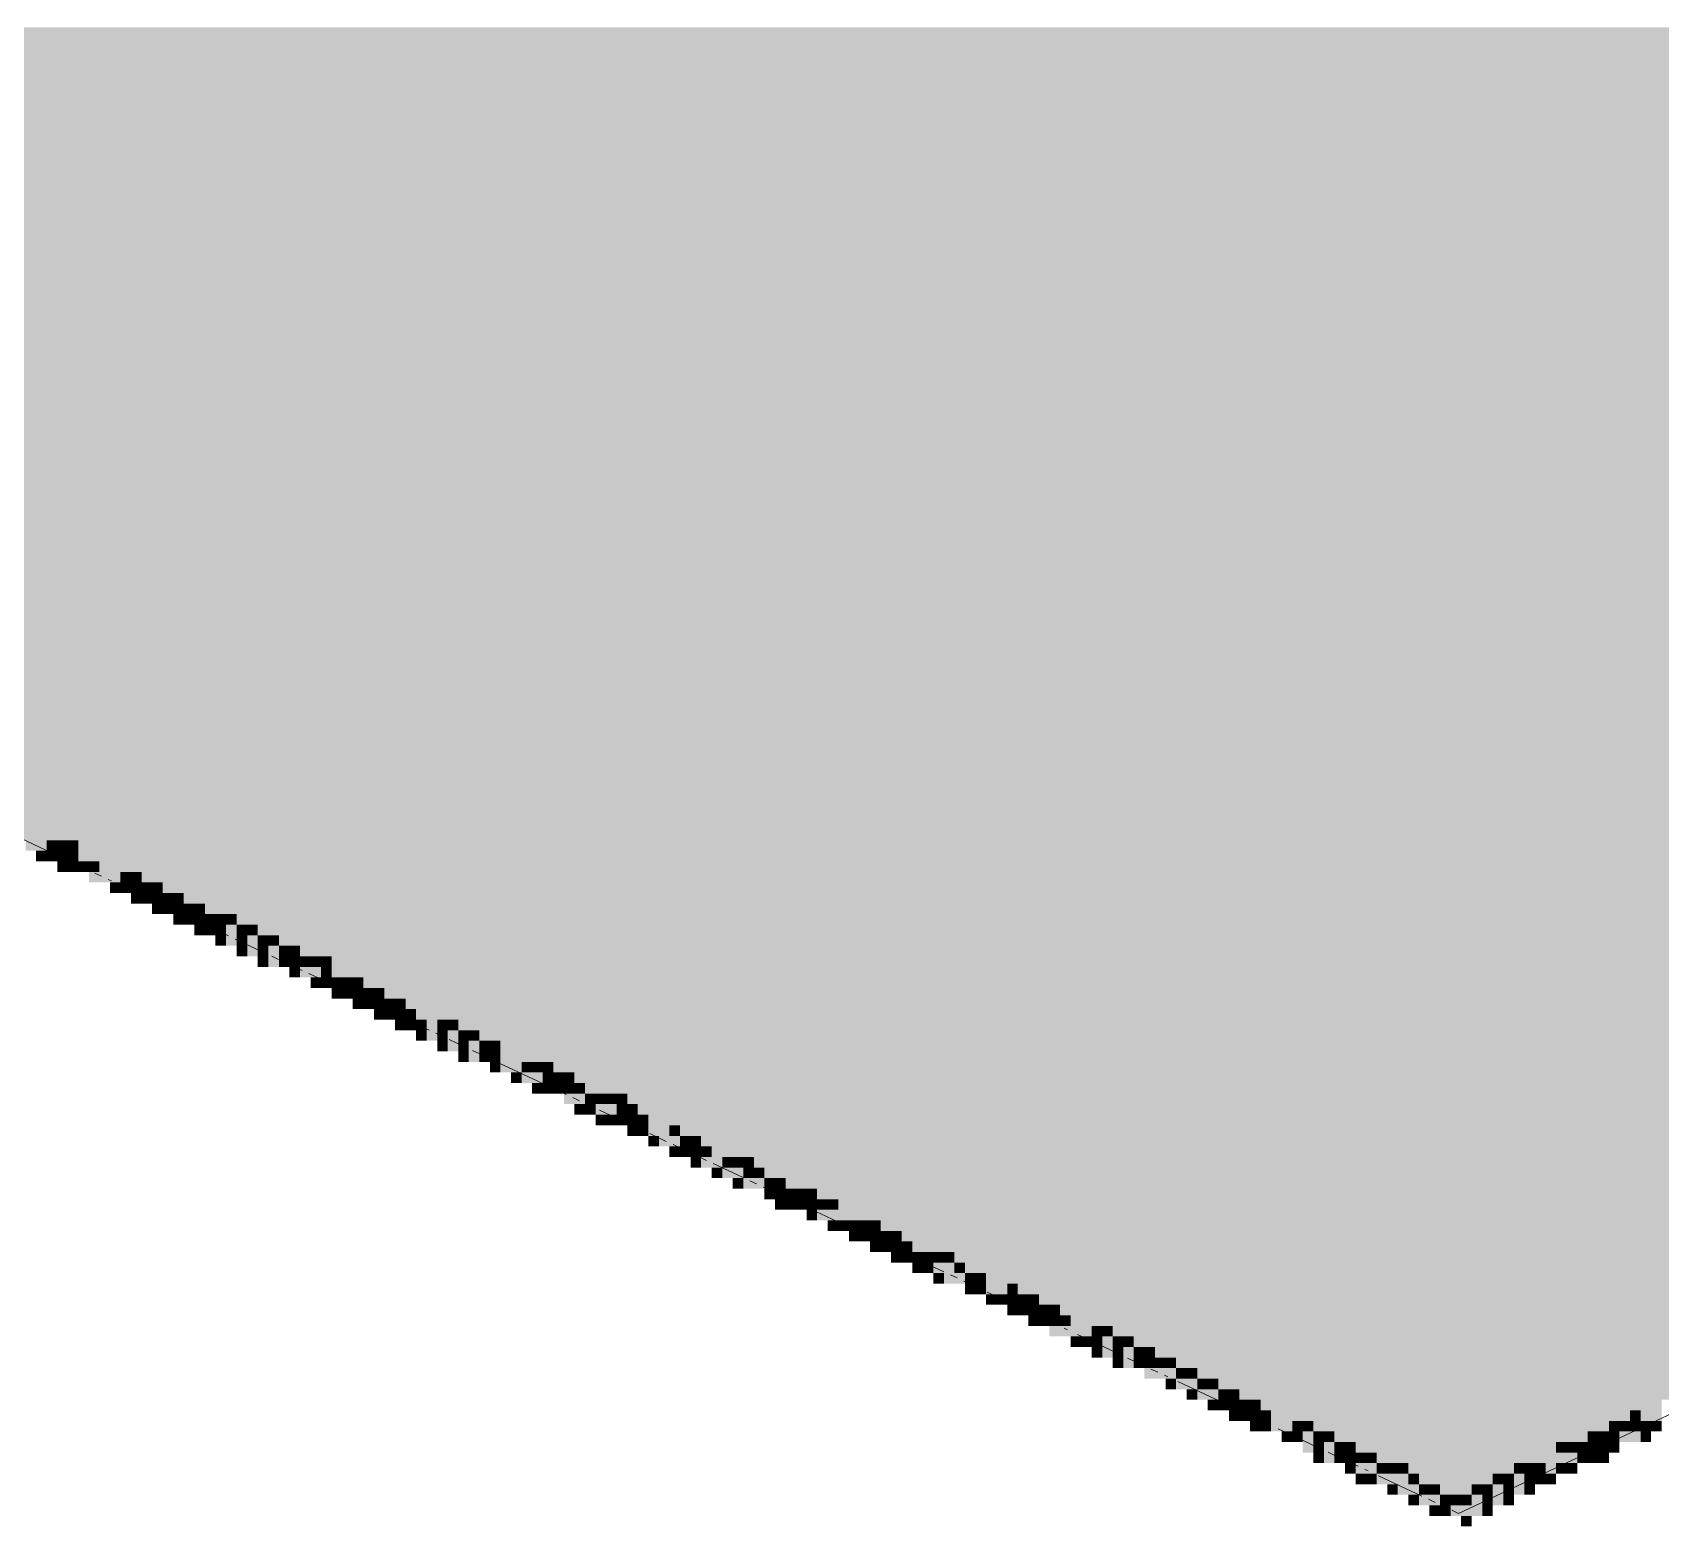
# Paper-space layout '03 3D Building and Roof' of a CAD drawing. Header units: millimetres. Extents: x 5 to 415, y 5 to 292.
# Drawn here: x 171.61 to 197.31, y 151.17 to 174.75 of the extents above; entities that cross this region are included whole.
import ezdxf

# ---------------------------------------------------------------- set-up
doc = ezdxf.new("R2010")
doc.units = ezdxf.units.MM
doc.layers.add('EXISTING', color=7, linetype='Continuous')
doc.layers.add('IMAGES', color=7, linetype='Continuous')

# ---------------------------------------------------------------- blocks, each defined once
blk = doc.blocks.new('SHEET_03')
at = {"layer": 'EXISTING', "color": 250, "lineweight": 9}
for p, q in [((194.123, 151.373), (222.46, 164.676)), ((171.434, 162.025), (171.909, 161.802)), ((172.014, 161.752), (172.12, 161.703)), ((172.225, 161.653), (172.489, 161.529)), ((172.594, 161.48), (172.7, 161.43)), ((172.806, 161.381), (172.858, 161.356)), ((173.017, 161.282), (173.491, 161.059)), ((173.597, 161.009), (173.703, 160.96)), ((173.808, 160.91), (173.914, 160.86)), ((174.019, 160.811), (174.072, 160.786)), ((174.177, 160.737), (174.283, 160.687)), ((174.388, 160.637), (174.705, 160.489)), ((174.811, 160.439), (175.286, 160.216)), ((175.391, 160.167), (175.497, 160.117)), ((175.602, 160.068), (175.655, 160.043)), ((175.76, 159.993), (175.866, 159.944)), ((175.971, 159.894), (176.288, 159.746)), ((176.394, 159.696), (176.868, 159.473)), ((176.974, 159.424), (177.08, 159.374)), ((177.185, 159.325), (177.238, 159.3)), ((177.343, 159.25), (177.449, 159.201)), ((177.554, 159.151), (177.871, 159.003)), ((177.977, 158.953), (178.082, 158.903)), ((178.188, 158.854), (178.451, 158.73)), ((178.557, 158.68), (178.663, 158.631)), ((178.768, 158.581), (178.821, 158.557)), ((178.979, 158.482), (179.665, 158.16)), ((179.771, 158.111), (180.034, 157.987)), ((180.14, 157.937), (180.245, 157.888)), ((180.351, 157.838), (180.404, 157.813)), ((180.562, 157.739), (181.248, 157.417)), ((181.354, 157.368), (181.617, 157.244)), ((181.723, 157.194), (181.828, 157.145)), ((181.934, 157.095), (181.987, 157.07)), ((182.145, 156.996), (182.251, 156.946)), ((182.356, 156.897), (182.831, 156.674)), ((182.937, 156.624), (183.042, 156.575)), ((183.148, 156.525), (183.2, 156.501)), ((183.306, 156.451), (183.411, 156.401)), ((183.517, 156.352), (184.414, 155.931)), ((184.52, 155.881), (184.625, 155.832)), ((184.731, 155.782), (184.783, 155.757)), ((184.889, 155.708), (184.994, 155.658)), ((185.1, 155.609), (185.997, 155.188)), ((186.102, 155.138), (186.208, 155.089)), ((186.314, 155.039), (186.366, 155.014)), ((186.525, 154.94), (186.577, 154.915)), ((186.683, 154.866), (187.211, 154.618)), ((187.316, 154.568), (187.58, 154.444)), ((187.685, 154.395), (187.791, 154.345)), ((187.897, 154.296), (187.949, 154.271)), ((188.108, 154.197), (188.794, 153.875)), ((188.899, 153.825), (189.163, 153.701)), ((189.268, 153.652), (189.374, 153.602)), ((189.479, 153.553), (189.532, 153.528)), ((189.691, 153.454), (190.377, 153.132)), ((190.482, 153.082), (190.588, 153.032)), ((190.693, 152.983), (190.746, 152.958)), ((190.851, 152.909), (190.957, 152.859)), ((191.062, 152.81), (191.115, 152.785)), ((191.274, 152.71), (191.959, 152.388)), ((192.065, 152.339), (192.171, 152.289)), ((192.276, 152.24), (192.329, 152.215)), ((192.434, 152.165), (192.54, 152.116)), ((192.645, 152.066), (192.698, 152.042)), ((192.857, 151.967), (193.542, 151.645)), ((193.648, 151.596), (193.754, 151.546)), ((193.859, 151.497), (193.912, 151.472)), ((194.017, 151.422), (194.123, 151.373))]:
    blk.add_line(p, q, dxfattribs=at)
at = {"layer": 'IMAGES', "color": 7}
for points in [[(144.839, 174.667), (200.329, 174.667), (144.839, 174.833), (200.329, 174.833)], [(145.172, 174.5), (200.829, 174.5), (145.172, 174.667), (200.829, 174.667)], [(145.672, 174.333), (201.162, 174.333), (145.672, 174.5), (201.162, 174.5)], [(146.006, 174.167), (201.329, 174.167), (146.006, 174.333), (201.329, 174.333)], [(146.339, 174), (201.828, 174), (146.339, 174.167), (201.828, 174.167)], [(146.672, 173.833), (202.162, 173.833), (146.672, 174), (202.162, 174)], [(147.005, 173.667), (202.495, 173.667), (147.005, 173.833), (202.495, 173.833)], [(147.505, 173.5), (202.828, 173.5), (147.505, 173.667), (202.828, 173.667)], [(147.838, 173.333), (203.162, 173.333), (147.838, 173.5), (203.162, 173.5)], [(148.172, 173.167), (203.661, 173.167), (148.172, 173.333), (203.661, 173.333)], [(148.505, 173), (203.995, 173), (148.505, 173.167), (203.995, 173.167)], [(148.838, 172.833), (204.328, 172.833), (148.838, 173), (204.328, 173)], [(149.172, 172.667), (204.661, 172.667), (149.172, 172.833), (204.661, 172.833)], [(149.505, 172.5), (204.994, 172.5), (149.505, 172.667), (204.994, 172.667)], [(149.838, 172.333), (205.328, 172.333), (149.838, 172.5), (205.328, 172.5)], [(150.338, 172.167), (205.828, 172.167), (150.338, 172.333), (205.828, 172.333)], [(150.671, 172), (206.161, 172), (150.671, 172.167), (206.161, 172.167)], [(151.005, 171.833), (206.328, 171.833), (151.005, 172), (206.328, 172)], [(151.338, 171.667), (206.827, 171.667), (151.338, 171.833), (206.827, 171.833)], [(151.671, 171.5), (207.161, 171.5), (151.671, 171.667), (207.161, 171.667)], [(152.004, 171.333), (207.494, 171.333), (152.004, 171.5), (207.494, 171.5)], [(152.504, 171.167), (207.827, 171.167), (152.504, 171.333), (207.827, 171.333)], [(152.838, 171), (208.161, 171), (152.838, 171.167), (208.161, 171.167)], [(153.004, 170.833), (208.494, 170.833), (153.004, 171), (208.494, 171)], [(153.504, 170.667), (208.994, 170.667), (153.504, 170.833), (208.994, 170.833)], [(153.837, 170.5), (209.327, 170.5), (153.837, 170.667), (209.327, 170.667)], [(154.171, 170.333), (209.66, 170.333), (154.171, 170.5), (209.66, 170.5)], [(154.504, 170.167), (209.827, 170.167), (154.504, 170.333), (209.827, 170.333)], [(155.004, 170), (210.327, 170), (155.004, 170.167), (210.327, 170.167)], [(155.17, 169.833), (210.66, 169.833), (155.17, 170), (210.66, 170)], [(155.504, 169.667), (211.16, 169.667), (155.504, 169.833), (211.16, 169.833)], [(156.004, 169.5), (211.327, 169.5), (156.004, 169.667), (211.327, 169.667)], [(156.337, 169.333), (211.66, 169.333), (156.337, 169.5), (211.66, 169.5)], [(156.67, 169.167), (212.16, 169.167), (156.67, 169.333), (212.16, 169.333)], [(157.003, 169), (212.493, 169), (157.003, 169.167), (212.493, 169.167)], [(157.337, 168.833), (212.826, 168.833), (157.337, 169), (212.826, 169)], [(157.67, 168.667), (213.16, 168.667), (157.67, 168.833), (213.16, 168.833)], [(158.17, 168.5), (213.493, 168.5), (158.17, 168.667), (213.493, 168.667)], [(158.337, 168.333), (213.826, 168.333), (158.337, 168.5), (213.826, 168.5)], [(158.836, 168.167), (214.326, 168.167), (158.836, 168.333), (214.326, 168.333)], [(159.17, 168), (214.659, 168), (159.17, 168.167), (214.659, 168.167)], [(159.503, 167.833), (214.826, 167.833), (159.503, 168), (214.826, 168)], [(160.003, 167.667), (215.326, 167.667), (160.003, 167.833), (215.326, 167.833)], [(160.17, 167.5), (215.659, 167.5), (160.17, 167.667), (215.659, 167.667)], [(160.503, 167.333), (216.159, 167.333), (160.503, 167.5), (216.159, 167.5)], [(161.003, 167.167), (216.326, 167.167), (161.003, 167.333), (216.326, 167.333)], [(161.336, 167), (216.659, 167), (161.336, 167.167), (216.659, 167.167)], [(161.669, 166.833), (216.992, 166.833), (161.669, 167), (216.992, 167)], [(162.003, 166.667), (217.492, 166.667), (162.003, 166.833), (217.492, 166.833)], [(162.336, 166.5), (217.825, 166.5), (162.336, 166.667), (217.825, 166.667)], [(162.669, 166.333), (218.159, 166.333), (162.669, 166.5), (218.159, 166.5)], [(163.002, 166.167), (218.492, 166.167), (163.002, 166.333), (218.492, 166.333)], [(163.502, 166), (218.992, 166), (163.502, 166.167), (218.992, 166.167)], [(163.669, 165.833), (219.325, 165.833), (163.669, 166), (219.325, 166)], [(164.169, 165.667), (219.658, 165.667), (164.169, 165.833), (219.658, 165.833)], [(164.502, 165.5), (219.825, 165.5), (164.502, 165.667), (219.825, 165.667)], [(165.002, 165.333), (220.325, 165.333), (165.002, 165.5), (220.325, 165.5)], [(165.169, 165.167), (220.658, 165.167), (165.169, 165.333), (220.658, 165.333)], [(165.502, 165), (220.992, 165), (165.502, 165.167), (220.992, 165.167)], [(166.002, 164.833), (221.325, 164.833), (166.002, 165), (221.325, 165)], [(166.335, 164.667), (221.658, 164.667), (166.335, 164.833), (221.658, 164.833)], [(166.502, 164.5), (221.491, 164.5), (166.502, 164.667), (221.491, 164.667)], [(166.835, 164.333), (221.491, 164.333), (166.835, 164.5), (221.491, 164.5)], [(167.335, 164.167), (220.992, 164.167), (167.335, 164.333), (220.992, 164.333)], [(167.668, 164), (220.658, 164), (167.668, 164.167), (220.658, 164.167)], [(168.001, 163.833), (220.325, 163.833), (168.001, 164), (220.325, 164)], [(168.335, 163.667), (219.992, 163.667), (168.335, 163.833), (219.992, 163.833)], [(168.668, 163.5), (219.492, 163.5), (168.668, 163.667), (219.492, 163.667)], [(169.168, 163.333), (219.159, 163.333), (169.168, 163.5), (219.159, 163.5)], [(169.501, 163.167), (218.825, 163.167), (169.501, 163.333), (218.825, 163.333)], [(169.668, 163), (218.325, 163), (169.668, 163.167), (218.325, 163.167)], [(170.168, 162.833), (218.325, 162.833), (170.168, 163), (218.325, 163)], [(170.501, 162.667), (217.825, 162.667), (170.501, 162.833), (217.825, 162.833)], [(170.834, 162.5), (217.492, 162.5), (170.834, 162.667), (217.492, 162.667)], [(171.167, 162.333), (217.159, 162.333), (171.167, 162.5), (217.159, 162.5)], [(171.334, 162.167), (171.667, 162.167), (171.334, 162.333), (171.667, 162.333)], [(171.334, 162), (171.667, 162), (171.334, 162.167), (171.667, 162.167)], [(171.667, 162.167), (216.659, 162.167), (171.667, 162.333), (216.659, 162.333)], [(171.667, 162), (172.001, 162), (171.667, 162.167), (172.001, 162.167)], [(172.001, 162), (216.326, 162), (172.001, 162.167), (216.326, 162.167)], [(171.501, 161.833), (171.834, 161.833), (171.501, 162), (171.834, 162)], [(171.834, 161.833), (172.001, 161.833), (171.834, 162), (172.001, 162)], [(172.001, 161.833), (172.167, 161.833), (172.001, 162), (172.167, 162)], [(172.167, 161.833), (172.334, 161.833), (172.167, 162), (172.334, 162)], [(172.334, 161.833), (215.992, 161.833), (172.334, 162), (215.992, 162)], [(171.667, 161.667), (171.834, 161.667), (171.667, 161.833), (171.834, 161.833)], [(171.834, 161.667), (172.001, 161.667), (171.834, 161.833), (172.001, 161.833)], [(172.001, 161.667), (172.167, 161.667), (172.001, 161.833), (172.167, 161.833)], [(172.001, 161.5), (172.167, 161.5), (172.001, 161.667), (172.167, 161.667)], [(172.167, 161.667), (172.334, 161.667), (172.167, 161.833), (172.334, 161.833)], [(172.167, 161.5), (172.334, 161.5), (172.167, 161.667), (172.334, 161.667)], [(172.334, 161.667), (172.667, 161.667), (172.334, 161.833), (172.667, 161.833)], [(172.334, 161.5), (172.501, 161.5), (172.334, 161.667), (172.501, 161.667)], [(172.501, 161.5), (172.667, 161.5), (172.501, 161.667), (172.667, 161.667)], [(172.667, 161.667), (215.659, 161.667), (172.667, 161.833), (215.659, 161.833)], [(172.667, 161.5), (173, 161.5), (172.667, 161.667), (173, 161.667)], [(173, 161.5), (215.159, 161.5), (173, 161.667), (215.159, 161.667)], [(172.501, 161.333), (173, 161.333), (172.501, 161.5), (173, 161.5)], [(173, 161.333), (173.167, 161.333), (173, 161.5), (173.167, 161.5)], [(173.167, 161.333), (173.334, 161.333), (173.167, 161.5), (173.334, 161.5)], [(173.334, 161.333), (214.826, 161.333), (173.334, 161.5), (214.826, 161.5)], [(172.834, 161.167), (173, 161.167), (172.834, 161.333), (173, 161.333)], [(173, 161.167), (173.167, 161.167), (173, 161.333), (173.167, 161.333)], [(173.167, 161.167), (173.334, 161.167), (173.167, 161.333), (173.334, 161.333)], [(173.167, 161), (173.334, 161), (173.167, 161.167), (173.334, 161.167)], [(173.334, 161.167), (173.5, 161.167), (173.334, 161.333), (173.5, 161.333)], [(173.334, 161), (173.5, 161), (173.334, 161.167), (173.5, 161.167)], [(173.5, 161.167), (173.667, 161.167), (173.5, 161.333), (173.667, 161.333)], [(173.5, 161), (173.667, 161), (173.5, 161.167), (173.667, 161.167)], [(173.667, 161.167), (214.659, 161.167), (173.667, 161.333), (214.659, 161.333)], [(173.667, 161), (173.834, 161), (173.667, 161.167), (173.834, 161.167)], [(173.834, 161), (174, 161), (173.834, 161.167), (174, 161.167)], [(174, 161), (214.159, 161), (174, 161.167), (214.159, 161.167)], [(173.5, 160.833), (173.667, 160.833), (173.5, 161), (173.667, 161)], [(173.667, 160.833), (173.834, 160.833), (173.667, 161), (173.834, 161)], [(173.834, 160.833), (174, 160.833), (173.834, 161), (174, 161)], [(174, 160.833), (174.167, 160.833), (174, 161), (174.167, 161)], [(174.167, 160.833), (174.334, 160.833), (174.167, 161), (174.334, 161)], [(174.334, 160.833), (213.993, 160.833), (174.334, 161), (213.993, 161)], [(173.834, 160.667), (174, 160.667), (173.834, 160.833), (174, 160.833)], [(174, 160.667), (174.167, 160.667), (174, 160.833), (174.167, 160.833)], [(174.167, 160.667), (174.334, 160.667), (174.167, 160.833), (174.334, 160.833)], [(174.167, 160.5), (174.334, 160.5), (174.167, 160.667), (174.334, 160.667)], [(174.334, 160.667), (174.5, 160.667), (174.334, 160.833), (174.5, 160.833)], [(174.334, 160.5), (174.5, 160.5), (174.334, 160.667), (174.5, 160.667)], [(174.5, 160.667), (174.667, 160.667), (174.5, 160.833), (174.667, 160.833)], [(174.5, 160.5), (174.667, 160.5), (174.5, 160.667), (174.667, 160.667)], [(174.667, 160.667), (174.833, 160.667), (174.667, 160.833), (174.833, 160.833)], [(174.667, 160.333), (174.833, 160.333), (174.667, 160.667), (174.833, 160.667)], [(174.833, 160.667), (213.493, 160.667), (174.833, 160.833), (213.493, 160.833)], [(174.833, 160.5), (175, 160.5), (174.833, 160.667), (175, 160.667)], [(175, 160.5), (175.167, 160.5), (175, 160.667), (175.167, 160.667)], [(175.167, 160.5), (213.16, 160.5), (175.167, 160.667), (213.16, 160.667)], [(174.5, 160.333), (174.667, 160.333), (174.5, 160.5), (174.667, 160.5)], [(174.833, 160.333), (175, 160.333), (174.833, 160.5), (175, 160.5)], [(175, 160.167), (175.167, 160.167), (175, 160.5), (175.167, 160.5)], [(175.167, 160.333), (175.333, 160.333), (175.167, 160.5), (175.333, 160.5)], [(175.333, 160.333), (175.5, 160.333), (175.333, 160.5), (175.5, 160.5)], [(175.5, 160.333), (212.826, 160.333), (175.5, 160.5), (212.826, 160.5)], [(174.833, 160.167), (175, 160.167), (174.833, 160.333), (175, 160.333)], [(175.167, 160.167), (175.333, 160.167), (175.167, 160.333), (175.333, 160.333)], [(175.167, 160), (175.333, 160), (175.167, 160.167), (175.333, 160.167)], [(175.333, 160), (175.5, 160), (175.333, 160.333), (175.5, 160.333)], [(175.5, 160.167), (175.667, 160.167), (175.5, 160.333), (175.667, 160.333)], [(175.5, 160), (175.667, 160), (175.5, 160.167), (175.667, 160.167)], [(175.667, 160.167), (175.833, 160.167), (175.667, 160.333), (175.833, 160.333)], [(175.667, 160), (175.833, 160), (175.667, 160.167), (175.833, 160.167)], [(175.833, 160.167), (212.493, 160.167), (175.833, 160.333), (212.493, 160.333)], [(175.833, 160), (176, 160), (175.833, 160.167), (176, 160.167)], [(176, 160), (176.167, 160), (176, 160.167), (176.167, 160.167)], [(176.167, 160), (176.333, 160), (176.167, 160.167), (176.333, 160.167)], [(176.333, 160), (211.993, 160), (176.333, 160.167), (211.993, 160.167)], [(175.667, 159.833), (175.833, 159.833), (175.667, 160), (175.833, 160)], [(175.833, 159.833), (176.167, 159.833), (175.833, 160), (176.167, 160)], [(176.167, 159.833), (176.333, 159.833), (176.167, 160), (176.333, 160)], [(176.333, 159.833), (176.666, 159.833), (176.333, 160), (176.666, 160)], [(176.666, 159.833), (211.66, 159.833), (176.666, 160), (211.66, 160)], [(176, 159.667), (176.167, 159.667), (176, 159.833), (176.167, 159.833)], [(176.167, 159.667), (176.333, 159.667), (176.167, 159.833), (176.333, 159.833)], [(176.333, 159.667), (176.5, 159.667), (176.333, 159.833), (176.5, 159.833)], [(176.333, 159.5), (176.5, 159.5), (176.333, 159.667), (176.5, 159.667)], [(176.5, 159.667), (176.666, 159.667), (176.5, 159.833), (176.666, 159.833)], [(176.5, 159.5), (176.666, 159.5), (176.5, 159.667), (176.666, 159.667)], [(176.666, 159.667), (176.833, 159.667), (176.666, 159.833), (176.833, 159.833)], [(176.666, 159.5), (176.833, 159.5), (176.666, 159.667), (176.833, 159.667)], [(176.833, 159.667), (211.493, 159.667), (176.833, 159.833), (211.493, 159.833)], [(176.833, 159.5), (177, 159.5), (176.833, 159.667), (177, 159.667)], [(177, 159.5), (177.166, 159.5), (177, 159.667), (177.166, 159.667)], [(177.166, 159.5), (210.993, 159.5), (177.166, 159.667), (210.993, 159.667)], [(176.666, 159.333), (176.833, 159.333), (176.666, 159.5), (176.833, 159.5)], [(176.833, 159.333), (177, 159.333), (176.833, 159.5), (177, 159.5)], [(177, 159.333), (177.166, 159.333), (177, 159.5), (177.166, 159.5)], [(177, 159.167), (177.166, 159.167), (177, 159.333), (177.166, 159.333)], [(177.166, 159.333), (177.333, 159.333), (177.166, 159.5), (177.333, 159.5)], [(177.166, 159.167), (177.333, 159.167), (177.166, 159.333), (177.333, 159.333)], [(177.333, 159.333), (177.5, 159.333), (177.333, 159.5), (177.5, 159.5)], [(177.333, 159.167), (177.5, 159.167), (177.333, 159.333), (177.5, 159.333)], [(177.5, 159.333), (210.66, 159.333), (177.5, 159.5), (210.66, 159.5)], [(177.5, 159.167), (177.666, 159.167), (177.5, 159.333), (177.666, 159.333)], [(177.666, 159.167), (178, 159.167), (177.666, 159.333), (178, 159.333)], [(178, 159.167), (210.327, 159.167), (178, 159.333), (210.327, 159.333)], [(177.333, 159), (177.5, 159), (177.333, 159.167), (177.5, 159.167)], [(177.5, 159), (177.666, 159), (177.5, 159.167), (177.666, 159.167)], [(177.666, 159), (177.833, 159), (177.666, 159.167), (177.833, 159.167)], [(177.833, 158.833), (178, 158.833), (177.833, 159.167), (178, 159.167)], [(178, 159), (178.166, 159), (178, 159.167), (178.166, 159.167)], [(178.166, 159), (178.333, 159), (178.166, 159.167), (178.333, 159.167)], [(178.333, 159), (209.994, 159), (178.333, 159.167), (209.994, 159.167)], [(177.666, 158.833), (177.833, 158.833), (177.666, 159), (177.833, 159)], [(178, 158.833), (178.166, 158.833), (178, 159), (178.166, 159)], [(178, 158.667), (178.166, 158.667), (178, 158.833), (178.166, 158.833)], [(178.166, 158.667), (178.333, 158.667), (178.166, 159), (178.333, 159)], [(178.333, 158.833), (178.499, 158.833), (178.333, 159), (178.499, 159)], [(178.333, 158.667), (178.499, 158.667), (178.333, 158.833), (178.499, 158.833)], [(178.499, 158.833), (178.666, 158.833), (178.499, 159), (178.666, 159)], [(178.499, 158.5), (178.666, 158.5), (178.499, 158.833), (178.666, 158.833)], [(178.666, 158.833), (209.66, 158.833), (178.666, 159), (209.66, 159)], [(178.666, 158.667), (178.833, 158.667), (178.666, 158.833), (178.833, 158.833)], [(178.833, 158.667), (178.999, 158.667), (178.833, 158.833), (178.999, 158.833)], [(178.999, 158.667), (209.327, 158.667), (178.999, 158.833), (209.327, 158.833)], [(178.333, 158.5), (178.499, 158.5), (178.333, 158.667), (178.499, 158.667)], [(178.666, 158.5), (178.833, 158.5), (178.666, 158.667), (178.833, 158.667)], [(178.833, 158.5), (178.999, 158.5), (178.833, 158.667), (178.999, 158.667)], [(178.999, 158.5), (179.499, 158.5), (178.999, 158.667), (179.499, 158.667)], [(179.499, 158.5), (208.827, 158.5), (179.499, 158.667), (208.827, 158.667)], [(178.833, 158.333), (178.999, 158.333), (178.833, 158.5), (178.999, 158.5)], [(178.999, 158.333), (179.333, 158.333), (178.999, 158.5), (179.333, 158.5)], [(179.166, 158.167), (179.333, 158.167), (179.166, 158.333), (179.333, 158.333)], [(179.333, 158.333), (179.499, 158.333), (179.333, 158.5), (179.499, 158.5)], [(179.333, 158.167), (179.666, 158.167), (179.333, 158.333), (179.666, 158.333)], [(179.499, 158.333), (179.666, 158.333), (179.499, 158.5), (179.666, 158.5)], [(179.666, 158.333), (179.833, 158.333), (179.666, 158.5), (179.833, 158.5)], [(179.666, 158.167), (179.833, 158.167), (179.666, 158.333), (179.833, 158.333)], [(179.833, 158.333), (208.494, 158.333), (179.833, 158.5), (208.494, 158.5)], [(179.833, 158.167), (179.999, 158.167), (179.833, 158.333), (179.999, 158.333)], [(179.999, 158.167), (180.166, 158.167), (179.999, 158.333), (180.166, 158.333)], [(180.166, 158.167), (208.161, 158.167), (180.166, 158.333), (208.161, 158.333)], [(179.499, 158), (179.666, 158), (179.499, 158.167), (179.666, 158.167)], [(179.666, 158), (179.833, 158), (179.666, 158.167), (179.833, 158.167)], [(179.833, 158), (179.999, 158), (179.833, 158.167), (179.999, 158.167)], [(179.999, 158), (180.166, 158), (179.999, 158.167), (180.166, 158.167)], [(180.166, 158), (180.332, 158), (180.166, 158.167), (180.332, 158.167)], [(180.332, 158), (207.827, 158), (180.332, 158.167), (207.827, 158.167)], [(179.999, 157.833), (180.332, 157.833), (179.999, 158), (180.332, 158)], [(180.166, 157.667), (180.332, 157.667), (180.166, 157.833), (180.332, 157.833)], [(180.332, 157.833), (180.499, 157.833), (180.332, 158), (180.499, 158)], [(180.332, 157.667), (180.499, 157.667), (180.332, 157.833), (180.499, 157.833)], [(180.499, 157.833), (180.666, 157.833), (180.499, 158), (180.666, 158)], [(180.499, 157.667), (180.832, 157.667), (180.499, 157.833), (180.832, 157.833)], [(180.666, 157.833), (180.832, 157.833), (180.666, 158), (180.832, 158)], [(180.832, 157.833), (180.999, 157.833), (180.832, 158), (180.999, 158)], [(180.832, 157.667), (180.999, 157.667), (180.832, 157.833), (180.999, 157.833)], [(180.999, 157.833), (207.494, 157.833), (180.999, 158), (207.494, 158)], [(180.999, 157.667), (181.166, 157.667), (180.999, 157.833), (181.166, 157.833)], [(181.166, 157.667), (207.161, 157.667), (181.166, 157.833), (207.161, 157.833)], [(180.499, 157.5), (180.666, 157.5), (180.499, 157.667), (180.666, 157.667)], [(180.666, 157.5), (180.832, 157.5), (180.666, 157.667), (180.832, 157.667)], [(180.832, 157.5), (180.999, 157.5), (180.832, 157.667), (180.999, 157.667)], [(180.999, 157.5), (181.166, 157.5), (180.999, 157.667), (181.166, 157.667)], [(181.166, 157.5), (181.332, 157.5), (181.166, 157.667), (181.332, 157.667)], [(181.332, 157.5), (181.666, 157.5), (181.332, 157.667), (181.666, 157.667)], [(181.666, 157.5), (206.827, 157.5), (181.666, 157.667), (206.827, 157.667)], [(180.999, 157.333), (181.166, 157.333), (180.999, 157.5), (181.166, 157.5)], [(181.166, 157.333), (181.332, 157.333), (181.166, 157.5), (181.332, 157.5)], [(181.332, 157.333), (181.666, 157.333), (181.332, 157.5), (181.666, 157.5)], [(181.332, 157.167), (181.499, 157.167), (181.332, 157.333), (181.499, 157.333)], [(181.499, 157.167), (181.832, 157.167), (181.499, 157.333), (181.832, 157.333)], [(181.666, 157.333), (181.832, 157.333), (181.666, 157.5), (181.832, 157.5)], [(181.832, 157.333), (206.494, 157.333), (181.832, 157.5), (206.494, 157.5)], [(181.832, 157.167), (181.999, 157.167), (181.832, 157.333), (181.999, 157.333)], [(181.999, 157.167), (182.165, 157.167), (181.999, 157.333), (182.165, 157.333)], [(182.165, 157.167), (206.161, 157.167), (182.165, 157.333), (206.161, 157.333)], [(181.666, 157), (181.832, 157), (181.666, 157.167), (181.832, 157.167)], [(181.832, 157), (181.999, 157), (181.832, 157.167), (181.999, 157.167)], [(181.999, 157), (182.165, 157), (181.999, 157.167), (182.165, 157.167)], [(182.165, 157), (182.332, 157), (182.165, 157.167), (182.332, 157.167)], [(182.332, 157), (182.665, 157), (182.332, 157.167), (182.665, 157.167)], [(182.665, 157), (205.661, 157), (182.665, 157.167), (205.661, 157.167)], [(181.999, 156.833), (182.165, 156.833), (181.999, 157), (182.165, 157)], [(182.165, 156.833), (182.499, 156.833), (182.165, 157), (182.499, 157)], [(182.332, 156.667), (182.499, 156.667), (182.332, 156.833), (182.499, 156.833)], [(182.499, 156.833), (182.665, 156.833), (182.499, 157), (182.665, 157)], [(182.499, 156.667), (182.832, 156.667), (182.499, 156.833), (182.832, 156.833)], [(182.665, 156.833), (182.832, 156.833), (182.665, 157), (182.832, 157)], [(182.832, 156.833), (182.999, 156.833), (182.832, 157), (182.999, 157)], [(182.832, 156.667), (182.999, 156.667), (182.832, 156.833), (182.999, 156.833)], [(182.999, 156.833), (205.328, 156.833), (182.999, 157), (205.328, 157)], [(182.999, 156.667), (183.165, 156.667), (182.999, 156.833), (183.165, 156.833)], [(183.165, 156.667), (204.994, 156.667), (183.165, 156.833), (204.994, 156.833)], [(182.665, 156.5), (182.832, 156.5), (182.665, 156.667), (182.832, 156.667)], [(182.832, 156.5), (183.165, 156.5), (182.832, 156.667), (183.165, 156.667)], [(183.165, 156.5), (183.332, 156.5), (183.165, 156.667), (183.332, 156.667)], [(183.332, 156.5), (183.499, 156.5), (183.332, 156.667), (183.499, 156.667)], [(183.499, 156.5), (204.661, 156.5), (183.499, 156.667), (204.661, 156.667)], [(183.165, 156.333), (183.332, 156.333), (183.165, 156.5), (183.332, 156.5)], [(183.332, 156.333), (183.499, 156.333), (183.332, 156.5), (183.499, 156.5)], [(183.332, 156.167), (183.499, 156.167), (183.332, 156.333), (183.499, 156.333)], [(183.499, 156.333), (183.665, 156.333), (183.499, 156.5), (183.665, 156.5)], [(183.499, 156.167), (183.665, 156.167), (183.499, 156.333), (183.665, 156.333)], [(183.665, 156.333), (183.832, 156.333), (183.665, 156.5), (183.832, 156.5)], [(183.665, 156.167), (183.832, 156.167), (183.665, 156.333), (183.832, 156.333)], [(183.832, 156.333), (183.998, 156.333), (183.832, 156.5), (183.998, 156.5)], [(183.832, 156.167), (183.998, 156.167), (183.832, 156.333), (183.998, 156.333)], [(183.998, 156.333), (204.328, 156.333), (183.998, 156.5), (204.328, 156.5)], [(183.998, 156.167), (184.165, 156.167), (183.998, 156.333), (184.165, 156.333)], [(184.165, 156.167), (184.332, 156.167), (184.165, 156.333), (184.332, 156.333)], [(184.332, 156.167), (203.828, 156.167), (184.332, 156.333), (203.828, 156.333)], [(183.832, 156), (183.998, 156), (183.832, 156.167), (183.998, 156.167)], [(183.998, 156), (184.332, 156), (183.998, 156.167), (184.332, 156.167)], [(184.165, 155.833), (184.332, 155.833), (184.165, 156), (184.332, 156)], [(184.332, 156), (184.665, 156), (184.332, 156.167), (184.665, 156.167)], [(184.332, 155.833), (184.498, 155.833), (184.332, 156), (184.498, 156)], [(184.498, 155.833), (184.665, 155.833), (184.498, 156), (184.665, 156)], [(184.665, 156), (203.495, 156), (184.665, 156.167), (203.495, 156.167)], [(184.665, 155.833), (184.832, 155.833), (184.665, 156), (184.832, 156)], [(184.832, 155.833), (184.998, 155.833), (184.832, 156), (184.998, 156)], [(184.998, 155.833), (203.328, 155.833), (184.998, 156), (203.328, 156)], [(184.498, 155.667), (184.665, 155.667), (184.498, 155.833), (184.665, 155.833)], [(184.665, 155.667), (184.832, 155.667), (184.665, 155.833), (184.832, 155.833)], [(184.832, 155.667), (184.998, 155.667), (184.832, 155.833), (184.998, 155.833)], [(184.998, 155.667), (185.165, 155.667), (184.998, 155.833), (185.165, 155.833)], [(185.165, 155.667), (185.331, 155.667), (185.165, 155.833), (185.331, 155.833)], [(185.331, 155.667), (203.328, 155.667), (185.331, 155.833), (203.328, 155.833)], [(184.832, 155.5), (184.998, 155.5), (184.832, 155.667), (184.998, 155.667)], [(184.998, 155.5), (185.165, 155.5), (184.998, 155.667), (185.165, 155.667)], [(185.165, 155.5), (185.331, 155.5), (185.165, 155.667), (185.331, 155.667)], [(185.165, 155.333), (185.331, 155.333), (185.165, 155.5), (185.331, 155.5)], [(185.331, 155.5), (185.498, 155.5), (185.331, 155.667), (185.498, 155.667)], [(185.331, 155.333), (185.498, 155.333), (185.331, 155.5), (185.498, 155.5)], [(185.498, 155.5), (185.831, 155.5), (185.498, 155.667), (185.831, 155.667)], [(185.498, 155.333), (185.665, 155.333), (185.498, 155.5), (185.665, 155.5)], [(185.665, 155.333), (185.831, 155.333), (185.665, 155.5), (185.831, 155.5)], [(185.831, 155.5), (202.495, 155.5), (185.831, 155.667), (202.495, 155.667)], [(185.831, 155.333), (185.998, 155.333), (185.831, 155.5), (185.998, 155.5)], [(185.998, 155.333), (186.165, 155.333), (185.998, 155.5), (186.165, 155.5)], [(186.165, 155.333), (202.162, 155.333), (186.165, 155.5), (202.162, 155.5)], [(185.498, 155.167), (185.665, 155.167), (185.498, 155.333), (185.665, 155.333)], [(185.665, 155.167), (185.831, 155.167), (185.665, 155.333), (185.831, 155.333)], [(185.831, 155.167), (186.165, 155.167), (185.831, 155.333), (186.165, 155.333)], [(186.165, 155.167), (186.331, 155.167), (186.165, 155.333), (186.331, 155.333)], [(186.331, 155.167), (201.995, 155.167), (186.331, 155.333), (201.995, 155.333)], [(185.831, 155), (185.998, 155), (185.831, 155.167), (185.998, 155.167)], [(185.998, 155), (186.331, 155), (185.998, 155.167), (186.331, 155.167)], [(186.331, 155), (186.498, 155), (186.331, 155.167), (186.498, 155.167)], [(186.331, 154.833), (186.498, 154.833), (186.331, 155), (186.498, 155)], [(186.498, 155), (186.665, 155), (186.498, 155.167), (186.665, 155.167)], [(186.498, 154.833), (186.665, 154.833), (186.498, 155), (186.665, 155)], [(186.665, 155), (201.495, 155), (186.665, 155.167), (201.495, 155.167)], [(186.665, 154.833), (186.998, 154.833), (186.665, 155), (186.998, 155)], [(186.998, 154.833), (187.164, 154.833), (186.998, 155), (187.164, 155)], [(187.164, 154.833), (201.162, 154.833), (187.164, 155), (201.162, 155)], [(186.665, 154.667), (186.831, 154.667), (186.665, 154.833), (186.831, 154.833)], [(186.831, 154.667), (186.998, 154.667), (186.831, 154.833), (186.998, 154.833)], [(186.998, 154.667), (187.164, 154.667), (186.998, 154.833), (187.164, 154.833)], [(187.164, 154.667), (187.331, 154.667), (187.164, 154.833), (187.331, 154.833)], [(187.331, 154.667), (187.498, 154.667), (187.331, 154.833), (187.498, 154.833)], [(187.498, 154.667), (200.662, 154.667), (187.498, 154.833), (200.662, 154.833)], [(186.998, 154.5), (187.164, 154.5), (186.998, 154.667), (187.164, 154.667)], [(187.164, 154.5), (187.331, 154.5), (187.164, 154.667), (187.331, 154.667)], [(187.331, 154.5), (187.498, 154.5), (187.331, 154.667), (187.498, 154.667)], [(187.331, 154.333), (187.498, 154.333), (187.331, 154.5), (187.498, 154.5)], [(187.498, 154.5), (187.664, 154.5), (187.498, 154.667), (187.664, 154.667)], [(187.498, 154.333), (187.664, 154.333), (187.498, 154.5), (187.664, 154.5)], [(187.664, 154.5), (187.831, 154.5), (187.664, 154.667), (187.831, 154.667)], [(187.664, 154.333), (187.831, 154.333), (187.664, 154.5), (187.831, 154.5)], [(187.831, 154.5), (200.495, 154.5), (187.831, 154.667), (200.495, 154.667)], [(187.831, 154.333), (187.998, 154.333), (187.831, 154.5), (187.998, 154.5)], [(187.998, 154.333), (188.331, 154.333), (187.998, 154.5), (188.331, 154.5)], [(188.331, 154.333), (199.995, 154.333), (188.331, 154.5), (199.995, 154.5)], [(187.664, 154.167), (187.998, 154.167), (187.664, 154.333), (187.998, 154.333)], [(187.998, 154.167), (188.331, 154.167), (187.998, 154.333), (188.331, 154.333)], [(188.331, 154.167), (188.498, 154.167), (188.331, 154.333), (188.498, 154.333)], [(188.498, 154.167), (188.664, 154.167), (188.498, 154.333), (188.664, 154.333)], [(188.664, 154.167), (199.995, 154.167), (188.664, 154.333), (199.995, 154.333)], [(187.998, 154), (188.164, 154), (187.998, 154.167), (188.164, 154.167)], [(188.164, 154), (188.331, 154), (188.164, 154.167), (188.331, 154.167)], [(188.331, 154), (188.498, 154), (188.331, 154.167), (188.498, 154.167)], [(188.331, 153.833), (188.498, 153.833), (188.331, 154), (188.498, 154)], [(188.498, 153.833), (188.664, 153.833), (188.498, 154.167), (188.664, 154.167)], [(188.664, 154), (188.831, 154), (188.664, 154.167), (188.831, 154.167)], [(188.664, 153.833), (188.831, 153.833), (188.664, 154), (188.831, 154)], [(188.831, 154), (188.997, 154), (188.831, 154.167), (188.997, 154.167)], [(188.831, 153.667), (188.997, 153.667), (188.831, 154), (188.997, 154)], [(188.997, 154), (199.329, 154), (188.997, 154.167), (199.329, 154.167)], [(188.997, 153.833), (189.164, 153.833), (188.997, 154), (189.164, 154)], [(189.164, 153.833), (189.331, 153.833), (189.164, 154), (189.331, 154)], [(189.331, 153.833), (198.996, 153.833), (189.331, 154), (198.996, 154)], [(188.664, 153.667), (188.831, 153.667), (188.664, 153.833), (188.831, 153.833)], [(188.997, 153.667), (189.164, 153.667), (188.997, 153.833), (189.164, 153.833)], [(189.164, 153.667), (189.331, 153.667), (189.164, 153.833), (189.331, 153.833)], [(189.331, 153.667), (189.497, 153.667), (189.331, 153.833), (189.497, 153.833)], [(189.497, 153.667), (189.664, 153.667), (189.497, 153.833), (189.664, 153.833)], [(189.664, 153.667), (198.662, 153.667), (189.664, 153.833), (198.662, 153.833)], [(189.164, 153.5), (189.664, 153.5), (189.164, 153.667), (189.664, 153.667)], [(189.497, 153.333), (189.664, 153.333), (189.497, 153.5), (189.664, 153.5)], [(189.664, 153.5), (189.831, 153.5), (189.664, 153.667), (189.831, 153.667)], [(189.664, 153.333), (189.997, 153.333), (189.664, 153.5), (189.997, 153.5)], [(189.831, 153.5), (189.997, 153.5), (189.831, 153.667), (189.997, 153.667)], [(189.997, 153.5), (198.162, 153.5), (189.997, 153.667), (198.162, 153.667)], [(189.997, 153.333), (190.164, 153.333), (189.997, 153.5), (190.164, 153.5)], [(190.164, 153.333), (190.331, 153.333), (190.164, 153.5), (190.331, 153.5)], [(190.331, 153.333), (197.996, 153.333), (190.331, 153.5), (197.996, 153.5)], [(189.831, 153.167), (189.997, 153.167), (189.831, 153.333), (189.997, 153.333)], [(189.997, 153.167), (190.331, 153.167), (189.997, 153.333), (190.331, 153.333)], [(190.164, 153), (190.331, 153), (190.164, 153.167), (190.331, 153.167)], [(190.331, 153.167), (190.497, 153.167), (190.331, 153.333), (190.497, 153.333)], [(190.331, 153), (190.497, 153), (190.331, 153.167), (190.497, 153.167)], [(190.497, 153.167), (190.664, 153.167), (190.497, 153.333), (190.664, 153.333)], [(190.497, 153), (190.664, 153), (190.497, 153.167), (190.664, 153.167)], [(190.664, 153.167), (197.496, 153.167), (190.664, 153.333), (197.496, 153.333)], [(190.664, 153), (190.83, 153), (190.664, 153.167), (190.83, 153.167)], [(190.83, 153), (190.997, 153), (190.83, 153.167), (190.997, 153.167)], [(190.997, 153), (197.329, 153), (190.997, 153.167), (197.329, 153.167)], [(190.497, 152.833), (190.664, 152.833), (190.497, 153), (190.664, 153)], [(190.664, 152.833), (190.83, 152.833), (190.664, 153), (190.83, 153)], [(190.83, 152.833), (190.997, 152.833), (190.83, 153), (190.997, 153)], [(190.997, 152.833), (191.164, 152.833), (190.997, 153), (191.164, 153)], [(191.164, 152.833), (191.497, 152.833), (191.164, 153), (191.497, 153)], [(191.497, 152.833), (196.829, 152.833), (191.497, 153), (196.829, 153)], [(196.829, 152.833), (196.996, 152.833), (196.829, 153), (196.996, 153)], [(196.996, 152.833), (197.329, 152.833), (196.996, 153), (197.329, 153)], [(190.83, 152.667), (190.997, 152.667), (190.83, 152.833), (190.997, 152.833)], [(190.997, 152.667), (191.164, 152.667), (190.997, 152.833), (191.164, 152.833)], [(191.164, 152.667), (191.497, 152.667), (191.164, 152.833), (191.497, 152.833)], [(191.33, 152.5), (191.497, 152.5), (191.33, 152.667), (191.497, 152.667)], [(191.497, 152.667), (191.664, 152.667), (191.497, 152.833), (191.664, 152.833)], [(191.497, 152.5), (191.664, 152.5), (191.497, 152.667), (191.664, 152.667)], [(191.664, 152.667), (191.83, 152.667), (191.664, 152.833), (191.83, 152.833)], [(191.664, 152.333), (191.83, 152.333), (191.664, 152.667), (191.83, 152.667)], [(191.83, 152.667), (196.496, 152.667), (191.83, 152.833), (196.496, 152.833)], [(191.83, 152.5), (191.997, 152.5), (191.83, 152.667), (191.997, 152.667)], [(191.997, 152.5), (192.164, 152.5), (191.997, 152.667), (192.164, 152.667)], [(192.164, 152.5), (196.163, 152.5), (192.164, 152.667), (196.163, 152.667)], [(196.163, 152.5), (196.329, 152.5), (196.163, 152.667), (196.329, 152.667)], [(196.329, 152.5), (196.496, 152.5), (196.329, 152.667), (196.496, 152.667)], [(196.496, 152.667), (196.663, 152.667), (196.496, 152.833), (196.663, 152.833)], [(196.496, 152.5), (196.663, 152.5), (196.496, 152.667), (196.663, 152.667)], [(196.663, 152.667), (196.829, 152.667), (196.663, 152.833), (196.829, 152.833)], [(196.663, 152.5), (196.996, 152.5), (196.663, 152.667), (196.996, 152.667)], [(196.829, 152.667), (196.996, 152.667), (196.829, 152.833), (196.996, 152.833)], [(196.996, 152.667), (197.163, 152.667), (196.996, 152.833), (197.163, 152.833)], [(196.996, 152.5), (197.163, 152.5), (196.996, 152.667), (197.163, 152.667)], [(197.163, 152.667), (197.329, 152.667), (197.163, 152.833), (197.329, 152.833)], [(191.83, 152.333), (191.997, 152.333), (191.83, 152.5), (191.997, 152.5)], [(191.997, 152.167), (192.164, 152.167), (191.997, 152.5), (192.164, 152.5)], [(192.164, 152.333), (192.33, 152.333), (192.164, 152.5), (192.33, 152.5)], [(192.33, 152.333), (192.497, 152.333), (192.33, 152.5), (192.497, 152.5)], [(192.497, 152.333), (195.663, 152.333), (192.497, 152.5), (195.663, 152.5)], [(195.663, 152.333), (195.83, 152.333), (195.663, 152.5), (195.83, 152.5)], [(195.83, 152.333), (195.996, 152.333), (195.83, 152.5), (195.996, 152.5)], [(195.996, 152.333), (196.163, 152.333), (195.996, 152.5), (196.163, 152.5)], [(196.163, 152.333), (196.329, 152.333), (196.163, 152.5), (196.329, 152.5)], [(196.329, 152.333), (196.496, 152.333), (196.329, 152.5), (196.496, 152.5)], [(196.496, 152.333), (196.663, 152.333), (196.496, 152.5), (196.663, 152.5)], [(191.83, 152.167), (191.997, 152.167), (191.83, 152.333), (191.997, 152.333)], [(192.164, 152.167), (192.33, 152.167), (192.164, 152.333), (192.33, 152.333)], [(192.33, 152.167), (192.497, 152.167), (192.33, 152.333), (192.497, 152.333)], [(192.33, 152), (192.497, 152), (192.33, 152.167), (192.497, 152.167)], [(192.497, 152.167), (192.663, 152.167), (192.497, 152.333), (192.663, 152.333)], [(192.497, 152), (192.83, 152), (192.497, 152.167), (192.83, 152.167)], [(192.663, 152.167), (192.83, 152.167), (192.663, 152.333), (192.83, 152.333)], [(192.83, 152.167), (195.496, 152.167), (192.83, 152.333), (195.496, 152.333)], [(192.83, 152), (192.997, 152), (192.83, 152.167), (192.997, 152.167)], [(192.997, 152), (193.163, 152), (192.997, 152.167), (193.163, 152.167)], [(193.163, 152), (193.33, 152), (193.163, 152.167), (193.33, 152.167)], [(193.33, 152), (194.996, 152), (193.33, 152.167), (194.996, 152.167)], [(194.996, 152), (195.163, 152), (194.996, 152.167), (195.163, 152.167)], [(195.163, 152), (195.33, 152), (195.163, 152.167), (195.33, 152.167)], [(195.33, 152), (195.496, 152), (195.33, 152.167), (195.496, 152.167)], [(195.496, 152), (195.663, 152), (195.496, 152.333), (195.663, 152.333)], [(195.663, 152.167), (195.996, 152.167), (195.663, 152.333), (195.996, 152.333)], [(195.663, 152), (195.83, 152), (195.663, 152.167), (195.83, 152.167)], [(195.83, 152), (195.996, 152), (195.83, 152.167), (195.996, 152.167)], [(195.996, 152.167), (196.163, 152.167), (195.996, 152.333), (196.163, 152.333)], [(196.163, 152.167), (196.329, 152.167), (196.163, 152.333), (196.329, 152.333)], [(196.329, 152.167), (196.496, 152.167), (196.329, 152.333), (196.496, 152.333)], [(192.497, 151.833), (192.663, 151.833), (192.497, 152), (192.663, 152)], [(192.663, 151.833), (192.83, 151.833), (192.663, 152), (192.83, 152)], [(192.83, 151.833), (193.33, 151.833), (192.83, 152), (193.33, 152)], [(193.33, 151.833), (193.497, 151.833), (193.33, 152), (193.497, 152)], [(193.497, 151.833), (194.663, 151.833), (193.497, 152), (194.663, 152)], [(194.663, 151.833), (194.83, 151.833), (194.663, 152), (194.83, 152)], [(194.83, 151.833), (194.996, 151.833), (194.83, 152), (194.996, 152)], [(194.996, 151.667), (195.163, 151.667), (194.996, 152), (195.163, 152)], [(195.163, 151.833), (195.33, 151.833), (195.163, 152), (195.33, 152)], [(195.33, 151.833), (195.496, 151.833), (195.33, 152), (195.496, 152)], [(195.496, 151.833), (195.663, 151.833), (195.496, 152), (195.663, 152)], [(192.997, 151.667), (193.163, 151.667), (192.997, 151.833), (193.163, 151.833)], [(193.163, 151.667), (193.497, 151.667), (193.163, 151.833), (193.497, 151.833)], [(193.33, 151.5), (193.497, 151.5), (193.33, 151.667), (193.497, 151.667)], [(193.497, 151.667), (193.663, 151.667), (193.497, 151.833), (193.663, 151.833)], [(193.497, 151.5), (193.83, 151.5), (193.497, 151.667), (193.83, 151.667)], [(193.663, 151.667), (193.83, 151.667), (193.663, 151.833), (193.83, 151.833)], [(193.83, 151.667), (194.33, 151.667), (193.83, 151.833), (194.33, 151.833)], [(193.83, 151.5), (193.997, 151.5), (193.83, 151.667), (193.997, 151.667)], [(193.997, 151.5), (194.163, 151.5), (193.997, 151.667), (194.163, 151.667)], [(194.163, 151.5), (194.33, 151.5), (194.163, 151.667), (194.33, 151.667)], [(194.33, 151.667), (194.496, 151.667), (194.33, 151.833), (194.496, 151.833)], [(194.33, 151.333), (194.496, 151.333), (194.33, 151.667), (194.496, 151.667)], [(194.496, 151.667), (194.663, 151.667), (194.496, 151.833), (194.663, 151.833)], [(194.496, 151.5), (194.663, 151.5), (194.496, 151.667), (194.663, 151.667)], [(194.663, 151.5), (194.83, 151.5), (194.663, 151.833), (194.83, 151.833)], [(194.83, 151.667), (194.996, 151.667), (194.83, 151.833), (194.996, 151.833)], [(194.83, 151.5), (194.996, 151.5), (194.83, 151.667), (194.996, 151.667)], [(195.163, 151.667), (195.33, 151.667), (195.163, 151.833), (195.33, 151.833)], [(193.663, 151.333), (193.83, 151.333), (193.663, 151.5), (193.83, 151.5)], [(193.83, 151.333), (193.997, 151.333), (193.83, 151.5), (193.997, 151.5)], [(193.997, 151.333), (194.33, 151.333), (193.997, 151.5), (194.33, 151.5)], [(194.496, 151.333), (194.663, 151.333), (194.496, 151.5), (194.663, 151.5)], [(194.163, 151.167), (194.33, 151.167), (194.163, 151.333), (194.33, 151.333)]]:
    blk.add_solid(points, dxfattribs=at)

psp = doc.layouts.new('03 3D Building and Roof')

# ---------------------------------------------------------------- block references
psp.add_blockref('SHEET_03', (0, 0))

doc.saveas('drawing.dxf')
